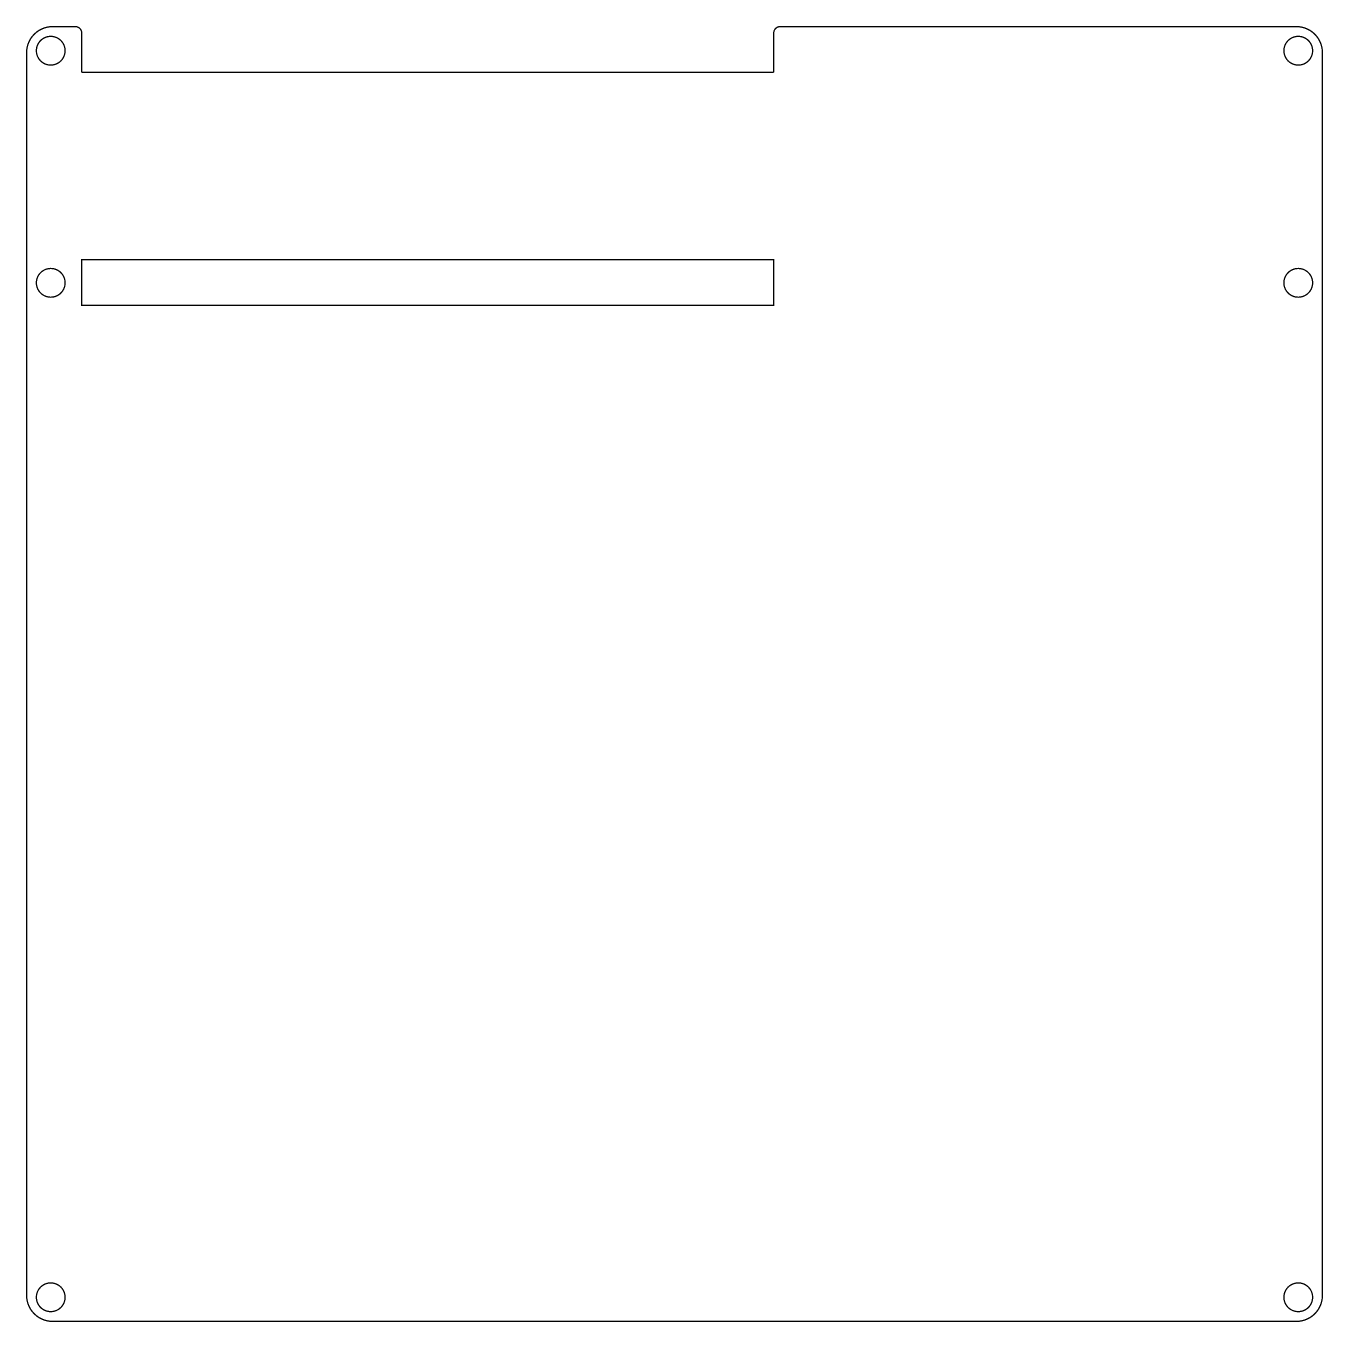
# Model space of a CAD drawing. Header units: millimetres. Extents: x 6.9 to 106.3, y 5.6 to 104.9.
import ezdxf

# ---------------------------------------------------------------- set-up
doc = ezdxf.new("R2010")
doc.units = ezdxf.units.MM
doc.header["$MEASUREMENT"] = 0
doc.layers.add('Top-Layer', color=7, linetype='Continuous', true_color=0xff0000)

msp = doc.modelspace()

# ---------------------------------------------------------------- linework, layer by layer
at = {"layer": 'Top-Layer', "const_width": 0.1}
for points in [[(6.953, 102.849), (6.96, 103.006), (6.978, 103.163), (7.008, 103.316), (7.051, 103.469), (7.106, 103.615), (7.171, 103.757), (7.248, 103.895), (7.335, 104.026), (7.433, 104.148), (7.539, 104.264), (7.655, 104.37), (7.777, 104.468), (7.908, 104.555), (8.046, 104.632), (8.188, 104.697), (8.334, 104.752), (8.487, 104.795), (8.64, 104.825), (8.797, 104.843), (8.954, 104.85)], [(8.954, 104.85), (10.677, 104.85)], [(11.177, 101.35), (11.177, 104.35)], [(64.177, 104.35), (64.177, 101.35)], [(64.677, 104.85), (104.204, 104.85)], [(104.205, 104.85), (104.362, 104.843), (104.517, 104.825), (104.672, 104.795), (104.823, 104.752), (104.969, 104.697), (105.113, 104.632), (105.249, 104.555), (105.38, 104.468), (105.503, 104.37), (105.618, 104.264), (105.725, 104.148), (105.822, 104.026), (105.911, 103.895), (105.988, 103.757), (106.053, 103.615), (106.108, 103.469), (106.149, 103.316), (106.181, 103.163), (106.199, 103.006), (106.204, 102.849)], [(6.953, 7.648), (6.953, 102.849)], [(106.204, 102.849), (106.204, 7.648)], [(64.177, 101.35), (11.177, 101.35)], [(8.954, 5.648), (8.797, 5.655), (8.64, 5.673), (8.487, 5.704), (8.334, 5.746), (8.188, 5.801), (8.046, 5.866), (7.908, 5.943), (7.777, 6.03), (7.655, 6.128), (7.539, 6.234), (7.433, 6.35), (7.335, 6.473), (7.248, 6.603), (7.171, 6.741), (7.106, 6.883), (7.051, 7.029), (7.008, 7.182), (6.978, 7.337), (6.96, 7.492), (6.953, 7.648)], [(106.204, 7.648), (106.199, 7.492), (106.181, 7.337), (106.149, 7.182), (106.108, 7.029), (106.053, 6.883), (105.988, 6.741), (105.911, 6.603), (105.822, 6.473), (105.725, 6.35), (105.618, 6.234), (105.503, 6.128), (105.38, 6.03), (105.249, 5.943), (105.113, 5.866), (104.969, 5.801), (104.823, 5.746), (104.672, 5.704), (104.517, 5.673), (104.362, 5.655), (104.205, 5.648)], [(104.205, 5.648), (8.954, 5.648)]]:
    msp.add_lwpolyline(points, dxfattribs=at)
for points in [[(10.677, 104.85, -0.414), (11.177, 104.35)], [(64.677, 104.85, 0.414), (64.177, 104.35)]]:
    msp.add_lwpolyline(points, format="xyb", dxfattribs=at)
for points in [[(7.702, 103.001, 1), (9.902, 103.001, 1)], [(103.255, 103.001, 1), (105.455, 103.001, 1)], [(7.702, 85.218, 1), (9.902, 85.218, 1)], [(103.255, 85.218, 1), (105.455, 85.218, 1)], [(7.702, 7.498, 1), (9.902, 7.498, 1)], [(103.255, 7.498, 1), (105.455, 7.498, 1)]]:
    msp.add_lwpolyline(points, format="xyb", close=True, dxfattribs=at)
msp.add_lwpolyline([(11.177, 83.495), (11.177, 86.995), (64.177, 86.995), (64.177, 83.495)], close=True, dxfattribs=at)

doc.saveas('drawing.dxf')
